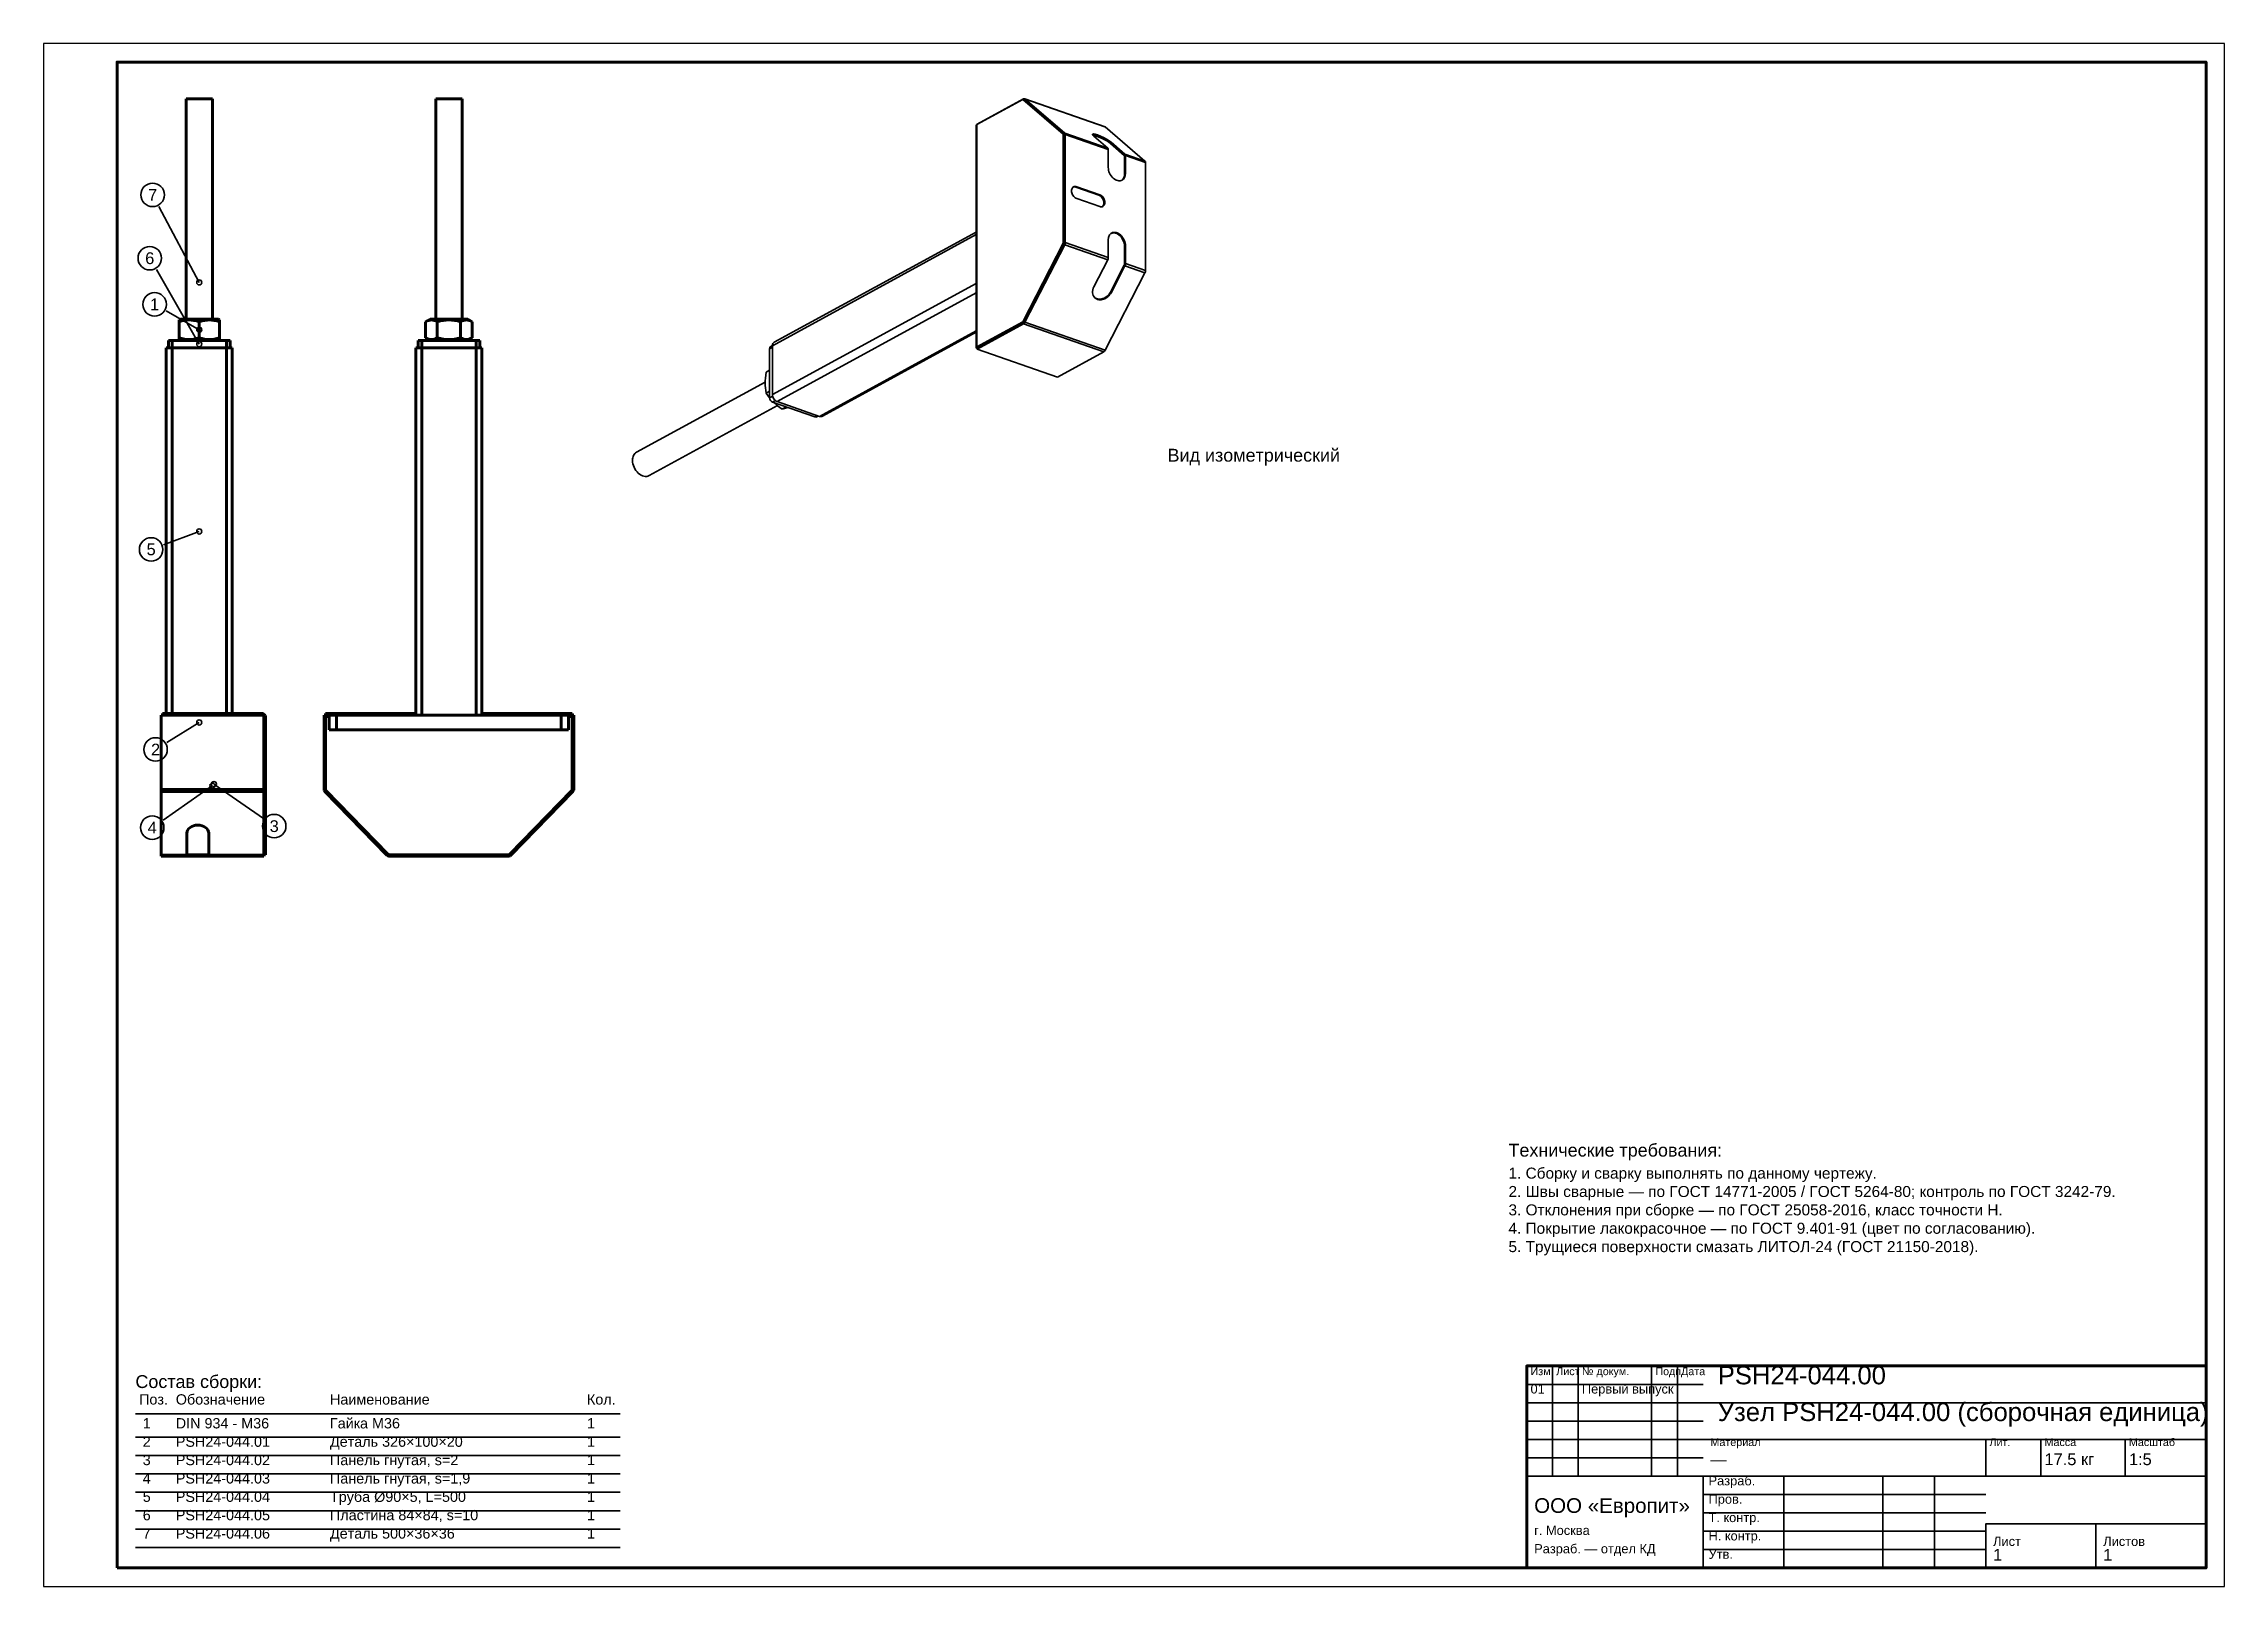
# Model space of a CAD drawing. Header units: millimetres. Extents: x 0 to 594, y 0 to 420.
import ezdxf
from ezdxf.enums import TextEntityAlignment as Align

# ---------------------------------------------------------------- set-up
doc = ezdxf.new("R2010")
doc.units = ezdxf.units.MM
doc.styles.add('GOST', font='Arial')

msp = doc.modelspace()

# ---------------------------------------------------------------- linework, layer by layer
at = {"color": 1, "lineweight": 70}
for p, q in [((38.89, 405), (38.8, 405)), ((38.8, 345), (38.8, 405)), ((39.16, 405), (38.89, 405)), ((39.59, 405), (39.16, 405)), ((40.16, 405), (39.59, 405)), ((40.84, 405), (40.16, 405)), ((41.6, 405), (40.84, 405)), ((42.4, 405), (41.6, 405)), ((43.2, 405), (42.4, 405)), ((43.96, 405), (43.2, 405)), ((44.64, 405), (43.96, 405)), ((45.21, 405), (44.64, 405)), ((45.64, 405), (45.21, 405)), ((45.91, 405), (45.64, 405)), ((46, 405), (45.91, 405)), ((46, 405), (46, 345)), ((106.89, 405), (106.8, 405)), ((106.8, 345), (106.8, 405)), ((107.16, 405), (106.89, 405)), ((107.59, 405), (107.16, 405)), ((108.16, 405), (107.59, 405)), ((108.84, 405), (108.16, 405)), ((109.6, 405), (108.84, 405)), ((110.4, 405), (109.6, 405)), ((111.2, 405), (110.4, 405)), ((111.96, 405), (111.2, 405)), ((112.64, 405), (111.96, 405)), ((113.21, 405), (112.64, 405)), ((113.64, 405), (113.21, 405)), ((113.91, 405), (113.64, 405)), ((114, 405), (113.91, 405)), ((114, 345), (114, 405)), ((37.29, 345), (36.9, 344.77)), ((36.9, 344.75), (36.9, 344.77)), ((36.9, 344.77), (36.9, 344.75)), ((36.9, 344.66), (36.9, 344.75)), ((36.9, 344.75), (36.9, 344.66)), ((36.9, 344.51), (36.9, 344.66)), ((36.9, 344.66), (36.9, 344.51)), ((37.32, 345), (37.29, 345)), ((37.42, 345), (37.32, 345)), ((37.58, 345), (37.42, 345)), ((37.8, 345), (37.58, 345)), ((37.66, 344.51), (38.35, 344.66)), ((38.07, 345), (37.8, 345)), ((38.4, 345), (38.07, 345)), ((38.35, 344.66), (39.01, 344.75)), ((38.79, 345), (38.4, 345)), ((39.21, 345), (38.79, 345)), ((39.01, 344.75), (39.65, 344.77)), ((39.68, 345), (39.21, 345)), ((39.65, 344.77), (40.29, 344.75)), ((40.18, 345), (39.68, 345)), ((40.71, 345), (40.18, 345)), ((40.29, 344.75), (40.95, 344.66)), ((41.26, 345), (40.71, 345)), ((40.95, 344.66), (41.64, 344.51)), ((41.83, 345), (41.26, 345)), ((42.4, 345), (41.83, 345)), ((42.97, 345), (42.4, 345)), ((43.54, 345), (42.97, 345)), ((43.16, 344.51), (43.85, 344.66)), ((44.09, 345), (43.54, 345)), ((43.85, 344.66), (44.51, 344.75)), ((44.62, 345), (44.09, 345)), ((44.51, 344.75), (45.15, 344.77)), ((45.12, 345), (44.62, 345)), ((45.59, 345), (45.12, 345)), ((45.15, 344.77), (45.79, 344.75)), ((46.01, 345), (45.59, 345)), ((45.79, 344.75), (46.45, 344.66)), ((46.4, 345), (46.01, 345)), ((46.73, 345), (46.4, 345)), ((46.45, 344.66), (47.14, 344.51)), ((47, 345), (46.73, 345)), ((47.22, 345), (47, 345)), ((47.38, 345), (47.22, 345)), ((47.48, 345), (47.38, 345)), ((47.51, 345), (47.48, 345)), ((47.51, 345), (47.9, 344.77)), ((47.9, 344.75), (47.9, 344.77)), ((47.9, 344.77), (47.9, 344.75)), ((47.9, 344.66), (47.9, 344.75)), ((47.9, 344.75), (47.9, 344.66)), ((47.9, 344.51), (47.9, 344.66)), ((47.9, 344.66), (47.9, 344.51)), ((105.29, 345), (104.05, 344.28)), ((104.49, 344.51), (104.89, 344.66)), ((104.89, 344.66), (105.27, 344.75)), ((105.27, 344.75), (105.64, 344.77)), ((105.42, 345), (105.29, 345)), ((105.8, 345), (105.42, 345)), ((105.64, 344.77), (106.01, 344.75)), ((106.4, 345), (105.8, 345)), ((106.01, 344.75), (106.39, 344.66)), ((106.39, 344.66), (106.79, 344.51)), ((107.21, 345), (106.4, 345)), ((108.18, 345), (107.21, 345)), ((108.1, 344.51), (108.9, 344.66)), ((109.26, 345), (108.18, 345)), ((108.9, 344.66), (109.66, 344.75)), ((110.4, 345), (109.26, 345)), ((109.66, 344.75), (110.4, 344.77)), ((111.54, 345), (110.4, 345)), ((110.4, 344.77), (111.14, 344.75)), ((111.14, 344.75), (111.9, 344.66)), ((112.62, 345), (111.54, 345)), ((111.9, 344.66), (112.7, 344.51)), ((113.59, 345), (112.62, 345)), ((114.4, 345), (113.59, 345)), ((114.01, 344.51), (114.41, 344.66)), ((115, 345), (114.4, 345)), ((114.41, 344.66), (114.79, 344.75)), ((114.79, 344.75), (115.16, 344.77)), ((115.38, 345), (115, 345)), ((115.16, 344.77), (115.53, 344.75)), ((115.51, 345), (115.38, 345)), ((116.75, 344.28), (115.51, 345)), ((115.53, 344.75), (115.91, 344.66)), ((115.91, 344.66), (116.31, 344.51)), ((34, 337.2), (34, 339.2)), ((34, 339.2), (34.01, 339.2)), ((34.01, 339.2), (34.03, 339.2)), ((34.03, 339.2), (34.06, 339.2)), ((34.06, 339.2), (34.1, 339.2)), ((34.1, 339.2), (34.15, 339.2)), ((34.15, 339.2), (34.22, 339.2)), ((34.22, 339.2), (34.29, 339.2)), ((34.29, 339.2), (34.38, 339.2)), ((34.38, 339.2), (34.47, 339.2)), ((34.47, 339.2), (34.57, 339.2)), ((34.57, 339.2), (34.67, 339.2)), ((34.67, 339.2), (34.78, 339.2)), ((34.78, 339.2), (34.89, 339.2)), ((34.89, 339.2), (35, 339.2)), ((35, 339.2), (49.8, 339.2)), ((35, 337.2), (35, 339.2)), ((36.9, 344.28), (36.9, 344.51)), ((36.9, 344.51), (36.9, 344.28)), ((36.9, 344.28), (37.66, 344.51)), ((36.9, 344.28), (36.9, 339.92)), ((36.9, 339.92), (36.9, 339.69)), ((36.9, 339.69), (36.9, 339.92)), ((37.66, 339.69), (36.9, 339.92)), ((36.9, 339.69), (36.9, 339.54)), ((36.9, 339.54), (36.9, 339.69)), ((36.9, 339.54), (36.9, 339.45)), ((36.9, 339.45), (36.9, 339.54)), ((36.9, 339.45), (36.9, 339.43)), ((36.9, 339.43), (36.9, 339.45)), ((37.29, 339.2), (36.9, 339.43)), ((38.35, 339.54), (37.66, 339.69)), ((39.01, 339.45), (38.35, 339.54)), ((39.65, 339.43), (39.01, 339.45)), ((40.29, 339.45), (39.65, 339.43)), ((40.95, 339.54), (40.29, 339.45)), ((41.64, 339.69), (40.95, 339.54)), ((41.64, 344.51), (42.4, 344.28)), ((42.4, 339.92), (41.64, 339.69)), ((42.4, 344.28), (43.16, 344.51)), ((42.4, 344.28), (42.4, 339.92)), ((43.16, 339.69), (42.4, 339.92)), ((43.85, 339.54), (43.16, 339.69)), ((44.51, 339.45), (43.85, 339.54)), ((45.15, 339.43), (44.51, 339.45)), ((45.79, 339.45), (45.15, 339.43)), ((46.45, 339.54), (45.79, 339.45)), ((47.14, 339.69), (46.45, 339.54)), ((47.14, 344.51), (47.9, 344.28)), ((47.9, 339.92), (47.14, 339.69)), ((47.51, 339.2), (47.9, 339.43)), ((47.9, 344.28), (47.9, 344.51)), ((47.9, 344.51), (47.9, 344.28)), ((47.9, 344.28), (47.9, 339.92)), ((47.9, 339.92), (47.9, 339.69)), ((47.9, 339.69), (47.9, 339.92)), ((47.9, 339.69), (47.9, 339.54)), ((47.9, 339.54), (47.9, 339.69)), ((47.9, 339.54), (47.9, 339.45)), ((47.9, 339.45), (47.9, 339.54)), ((47.9, 339.45), (47.9, 339.43)), ((47.9, 339.43), (47.9, 339.45)), ((49.8, 339.2), (49.91, 339.2)), ((49.8, 337.2), (49.8, 339.2)), ((49.91, 339.2), (50.02, 339.2)), ((50.02, 339.2), (50.13, 339.2)), ((50.13, 339.2), (50.23, 339.2)), ((50.23, 339.2), (50.33, 339.2)), ((50.33, 339.2), (50.42, 339.2)), ((50.42, 339.2), (50.51, 339.2)), ((50.51, 339.2), (50.58, 339.2)), ((50.58, 339.2), (50.65, 339.2)), ((50.65, 339.2), (50.7, 339.2)), ((50.7, 339.2), (50.74, 339.2)), ((50.74, 339.2), (50.77, 339.2)), ((50.77, 339.2), (50.79, 339.2)), ((50.79, 339.2), (50.8, 339.2)), ((50.8, 337.2), (50.8, 339.2)), ((50.8, 337.2), (50.8, 339.2)), ((102, 337.2), (102, 339.2)), ((102, 339.2), (102.01, 339.2)), ((102.01, 339.2), (102.03, 339.2)), ((102.03, 339.2), (102.06, 339.2)), ((102.06, 339.2), (102.1, 339.2)), ((102.1, 339.2), (102.15, 339.2)), ((102.15, 339.2), (102.22, 339.2)), ((102.22, 339.2), (102.29, 339.2)), ((102.29, 339.2), (102.38, 339.2)), ((102.38, 339.2), (102.47, 339.2)), ((102.47, 339.2), (102.57, 339.2)), ((102.57, 339.2), (102.67, 339.2)), ((102.67, 339.2), (102.78, 339.2)), ((102.78, 339.2), (102.89, 339.2)), ((102.89, 339.2), (103, 339.2)), ((103, 339.2), (117.8, 339.2)), ((103, 337.2), (103, 339.2)), ((104.05, 344.28), (104.49, 344.51)), ((104.05, 344.28), (104.05, 339.92)), ((104.49, 339.69), (104.05, 339.92)), ((105.29, 339.2), (104.05, 339.92)), ((104.89, 339.54), (104.49, 339.69)), ((105.27, 339.45), (104.89, 339.54)), ((105.64, 339.43), (105.27, 339.45)), ((106.01, 339.45), (105.64, 339.43)), ((106.39, 339.54), (106.01, 339.45)), ((106.79, 339.69), (106.39, 339.54)), ((106.79, 344.51), (107.22, 344.28)), ((107.22, 339.92), (106.79, 339.69)), ((107.22, 344.28), (108.1, 344.51)), ((107.22, 344.28), (107.22, 339.92)), ((108.1, 339.69), (107.22, 339.92)), ((108.9, 339.54), (108.1, 339.69)), ((109.66, 339.45), (108.9, 339.54)), ((110.4, 339.43), (109.66, 339.45)), ((111.14, 339.45), (110.4, 339.43)), ((111.9, 339.54), (111.14, 339.45)), ((112.7, 339.69), (111.9, 339.54)), ((112.7, 344.51), (113.58, 344.28)), ((113.58, 339.92), (112.7, 339.69)), ((113.58, 344.28), (114.01, 344.51)), ((113.58, 344.28), (113.58, 339.92)), ((114.01, 339.69), (113.58, 339.92)), ((114.41, 339.54), (114.01, 339.69)), ((114.79, 339.45), (114.41, 339.54)), ((115.16, 339.43), (114.79, 339.45)), ((115.53, 339.45), (115.16, 339.43)), ((115.51, 339.2), (116.75, 339.92)), ((115.91, 339.54), (115.53, 339.45)), ((116.31, 339.69), (115.91, 339.54)), ((116.31, 344.51), (116.75, 344.28)), ((116.75, 339.92), (116.31, 339.69)), ((116.75, 344.28), (116.75, 339.92)), ((117.8, 339.2), (117.91, 339.2)), ((117.8, 337.2), (117.8, 339.2)), ((117.91, 339.2), (118.02, 339.2)), ((118.02, 339.2), (118.13, 339.2)), ((118.13, 339.2), (118.23, 339.2)), ((118.23, 339.2), (118.33, 339.2)), ((118.33, 339.2), (118.42, 339.2)), ((118.42, 339.2), (118.51, 339.2)), ((118.51, 339.2), (118.58, 339.2)), ((118.58, 339.2), (118.65, 339.2)), ((118.65, 339.2), (118.7, 339.2)), ((118.7, 339.2), (118.74, 339.2)), ((118.74, 339.2), (118.77, 339.2)), ((118.77, 339.2), (118.79, 339.2)), ((118.79, 339.2), (118.8, 339.2)), ((118.8, 337.2), (118.8, 339.2)), ((118.8, 337.2), (118.8, 339.2)), ((33.4, 237.6), (33.4, 337.2)), ((33.41, 337.2), (33.4, 337.2)), ((33.44, 337.2), (33.41, 337.2)), ((33.49, 337.2), (33.44, 337.2)), ((33.56, 337.2), (33.49, 337.2)), ((33.65, 337.2), (33.56, 337.2)), ((33.75, 337.2), (33.65, 337.2)), ((33.87, 337.2), (33.75, 337.2)), ((34, 337.2), (33.87, 337.2)), ((34.15, 337.2), (34, 337.2)), ((34.31, 337.2), (34.15, 337.2)), ((34.47, 337.2), (34.31, 337.2)), ((34.64, 337.2), (34.47, 337.2)), ((34.82, 337.2), (34.64, 337.2)), ((35, 337.2), (34.82, 337.2)), ((49.8, 337.2), (35, 337.2)), ((35, 237.6), (35, 337.2)), ((49.98, 337.2), (49.8, 337.2)), ((49.8, 237.6), (49.8, 337.2)), ((50.16, 337.2), (49.98, 337.2)), ((50.33, 337.2), (50.16, 337.2)), ((50.49, 337.2), (50.33, 337.2)), ((50.65, 337.2), (50.49, 337.2)), ((50.8, 337.2), (50.65, 337.2)), ((50.93, 337.2), (50.8, 337.2)), ((51.05, 337.2), (50.93, 337.2)), ((51.15, 337.2), (51.05, 337.2)), ((51.24, 337.2), (51.15, 337.2)), ((51.31, 337.2), (51.24, 337.2)), ((51.36, 337.2), (51.31, 337.2)), ((51.39, 337.2), (51.36, 337.2)), ((51.4, 337.2), (51.39, 337.2)), ((51.4, 237.6), (51.4, 337.2)), ((101.4, 237.2), (101.4, 337.2)), ((101.41, 337.2), (101.4, 337.2)), ((101.44, 337.2), (101.41, 337.2)), ((101.49, 337.2), (101.44, 337.2)), ((101.56, 337.2), (101.49, 337.2)), ((101.65, 337.2), (101.56, 337.2)), ((101.75, 337.2), (101.65, 337.2)), ((101.87, 337.2), (101.75, 337.2)), ((102, 337.2), (101.87, 337.2)), ((102.15, 337.2), (102, 337.2)), ((102.31, 337.2), (102.15, 337.2)), ((102.47, 337.2), (102.31, 337.2)), ((102.64, 337.2), (102.47, 337.2)), ((102.82, 337.2), (102.64, 337.2)), ((103, 337.2), (102.82, 337.2)), ((117.8, 337.2), (103, 337.2)), ((103, 237.2), (103, 337.2)), ((117.98, 337.2), (117.8, 337.2)), ((117.8, 237.2), (117.8, 337.2)), ((118.16, 337.2), (117.98, 337.2)), ((118.33, 337.2), (118.16, 337.2)), ((118.49, 337.2), (118.33, 337.2)), ((118.65, 337.2), (118.49, 337.2)), ((118.8, 337.2), (118.65, 337.2)), ((118.93, 337.2), (118.8, 337.2)), ((119.05, 337.2), (118.93, 337.2)), ((119.15, 337.2), (119.05, 337.2)), ((119.24, 337.2), (119.15, 337.2)), ((119.31, 337.2), (119.24, 337.2)), ((119.36, 337.2), (119.31, 337.2)), ((119.39, 337.2), (119.36, 337.2)), ((119.4, 337.2), (119.39, 337.2)), ((119.4, 237.2), (119.4, 337.2)), ((32.4, 237.2), (32.4, 237.6)), ((32.4, 237.6), (59.6, 237.6)), ((76.8, 237.2), (76.8, 237.6)), ((76.8, 237.6), (84.4, 237.6)), ((84.4, 237.6), (84.4, 237.2)), ((136.4, 237.2), (136.4, 237.6)), ((136.4, 237.6), (144, 237.6)), ((144, 237.2), (144, 237.6)), ((32, 237.2), (60, 237.2)), ((32, 237.2), (32, 216.96)), ((59.6, 237.6), (59.91, 237.54)), ((59.91, 237.54), (60.17, 237.37)), ((60, 237.2), (60, 216.96)), ((60.17, 237.37), (60.34, 237.11)), ((60.34, 237.11), (60.4, 236.8)), ((60.4, 236.8), (60.4, 216.8)), ((76.4, 216.96), (76.4, 237.2)), ((76.4, 237.2), (76.8, 237.2)), ((76.8, 237.2), (84.4, 237.2)), ((76.8, 237.2), (76.8, 216.96)), ((76.8, 236.8), (77.8, 236.8)), ((77.8, 233.2), (77.8, 237.2)), ((77.8, 237.2), (77.8, 233.2)), ((77.81, 233.2), (77.8, 233.2)), ((77.85, 233.2), (77.81, 233.2)), ((77.91, 233.2), (77.85, 233.2)), ((78, 233.2), (77.91, 233.2)), ((78.11, 233.2), (78, 233.2)), ((78.24, 233.2), (78.11, 233.2)), ((78.39, 233.2), (78.24, 233.2)), ((78.55, 233.2), (78.39, 233.2)), ((78.74, 233.2), (78.55, 233.2)), ((78.93, 233.2), (78.74, 233.2)), ((79.14, 233.2), (78.93, 233.2)), ((79.35, 233.2), (79.14, 233.2)), ((79.58, 233.2), (79.35, 233.2)), ((79.8, 233.2), (79.58, 233.2)), ((79.8, 237.2), (141, 237.2)), ((79.8, 237.2), (79.8, 233.2)), ((141, 233.2), (79.8, 233.2)), ((99.4, 237.6), (84.4, 237.6)), ((99.4, 237.6), (99.4, 237.2)), ((99.41, 237.6), (99.4, 237.6)), ((99.45, 237.6), (99.41, 237.6)), ((99.5, 237.6), (99.45, 237.6)), ((99.58, 237.6), (99.5, 237.6)), ((99.68, 237.6), (99.58, 237.6)), ((99.8, 237.6), (99.68, 237.6)), ((99.94, 237.6), (99.8, 237.6)), ((100.1, 237.6), (99.94, 237.6)), ((100.28, 237.6), (100.1, 237.6)), ((100.47, 237.6), (100.28, 237.6)), ((100.69, 237.6), (100.47, 237.6)), ((100.91, 237.6), (100.69, 237.6)), ((101.15, 237.6), (100.91, 237.6)), ((101.4, 237.6), (101.15, 237.6)), ((119.65, 237.6), (119.4, 237.6)), ((119.89, 237.6), (119.65, 237.6)), ((120.11, 237.6), (119.89, 237.6)), ((120.33, 237.6), (120.11, 237.6)), ((120.52, 237.6), (120.33, 237.6)), ((120.7, 237.6), (120.52, 237.6)), ((120.86, 237.6), (120.7, 237.6)), ((121, 237.6), (120.86, 237.6)), ((121.12, 237.6), (121, 237.6)), ((121.22, 237.6), (121.12, 237.6)), ((121.3, 237.6), (121.22, 237.6)), ((121.35, 237.6), (121.3, 237.6)), ((121.39, 237.6), (121.35, 237.6)), ((121.4, 237.6), (121.39, 237.6)), ((121.4, 237.6), (121.4, 237.2)), ((136.4, 237.6), (121.4, 237.6)), ((136.4, 237.2), (144, 237.2)), ((141, 233.2), (141, 237.2)), ((141.22, 233.2), (141, 233.2)), ((141.45, 233.2), (141.22, 233.2)), ((141.66, 233.2), (141.45, 233.2)), ((141.87, 233.2), (141.66, 233.2)), ((142.06, 233.2), (141.87, 233.2)), ((142.25, 233.2), (142.06, 233.2)), ((142.41, 233.2), (142.25, 233.2)), ((142.56, 233.2), (142.41, 233.2)), ((142.69, 233.2), (142.56, 233.2)), ((142.8, 233.2), (142.69, 233.2)), ((142.89, 233.2), (142.8, 233.2)), ((142.95, 233.2), (142.89, 233.2)), ((142.99, 233.2), (142.95, 233.2)), ((143, 233.2), (142.99, 233.2)), ((143, 233.2), (143, 237.2)), ((143, 237.2), (143, 233.2)), ((143, 236.8), (144, 236.8)), ((144.4, 237.2), (144, 237.2)), ((144, 216.96), (144, 237.2)), ((144.4, 237.2), (144.4, 216.96)), ((32, 216.96), (32, 216.92)), ((32, 216.96), (60, 216.96)), ((32, 216.92), (32, 216.87)), ((32, 216.87), (32, 216.83)), ((32, 216.83), (32, 216.79)), ((32, 216.79), (32, 216.74)), ((32, 216.74), (32, 216.7)), ((32, 216.7), (32, 216.66)), ((32, 216.66), (32, 216.62)), ((32, 216.62), (32, 216.58)), ((32, 216.58), (32, 216.54)), ((32, 216.54), (32, 216.51)), ((32, 216.51), (32, 216.47)), ((32, 216.47), (32, 216.44)), ((32, 216.44), (32, 216.4)), ((32, 216.4), (32, 199.04)), ((32, 216.4), (60, 216.4)), ((60, 216.96), (60, 216.92)), ((60, 216.92), (60, 216.87)), ((60, 216.87), (60, 216.83)), ((60, 216.83), (60, 216.79)), ((60, 216.8), (60.4, 216.8)), ((60, 216.79), (60, 216.74)), ((60, 216.74), (60, 216.7)), ((60, 216.7), (60, 216.66)), ((60, 216.66), (60, 216.62)), ((60, 216.62), (60, 216.58)), ((60, 216.58), (60, 216.54)), ((60, 216.54), (60, 216.51)), ((60, 216.51), (60, 216.47)), ((60, 216.47), (60, 216.44)), ((60, 216.44), (60, 216.4)), ((60, 216.4), (60, 199.04)), ((60.4, 216.8), (60.4, 199.2)), ((76.46, 216.66), (76.4, 216.96)), ((76.63, 216.4), (76.46, 216.66)), ((76.91, 216.68), (76.63, 216.4)), ((93.5, 199.04), (76.63, 216.4)), ((76.8, 216.96), (76.83, 216.81)), ((76.83, 216.81), (76.91, 216.68)), ((76.91, 216.68), (93.78, 199.32)), ((127.02, 199.32), (143.89, 216.68)), ((144.17, 216.4), (127.3, 199.04)), ((143.89, 216.68), (143.97, 216.81)), ((143.89, 216.68), (144.17, 216.4)), ((143.97, 216.81), (144, 216.96)), ((144.34, 216.66), (144.17, 216.4)), ((144.4, 216.96), (144.34, 216.66)), ((39, 205.09), (39.06, 205.51)), ((39.06, 205.51), (39, 205.09)), ((39, 205.09), (39, 199.04)), ((39.06, 205.51), (39.23, 205.91)), ((39.23, 205.91), (39.06, 205.51)), ((39.23, 205.91), (39.51, 206.28)), ((39.51, 206.28), (39.23, 205.91)), ((39.51, 206.28), (39.88, 206.61)), ((39.88, 206.61), (39.51, 206.28)), ((39.88, 206.61), (40.33, 206.88)), ((40.33, 206.88), (39.88, 206.61)), ((40.33, 206.88), (40.85, 207.07)), ((40.85, 207.07), (40.33, 206.88)), ((40.85, 207.07), (41.41, 207.2)), ((41.41, 207.2), (40.85, 207.07)), ((41.41, 207.2), (42, 207.24)), ((42, 207.24), (41.41, 207.2)), ((42, 207.24), (42.59, 207.2)), ((42.59, 207.2), (42, 207.24)), ((42.59, 207.2), (43.15, 207.07)), ((43.15, 207.07), (42.59, 207.2)), ((43.15, 207.07), (43.67, 206.88)), ((43.67, 206.88), (43.15, 207.07)), ((43.67, 206.88), (44.12, 206.61)), ((44.12, 206.61), (43.67, 206.88)), ((44.12, 206.61), (44.49, 206.28)), ((44.49, 206.28), (44.12, 206.61)), ((44.49, 206.28), (44.77, 205.91)), ((44.77, 205.91), (44.49, 206.28)), ((44.77, 205.91), (44.94, 205.51)), ((44.94, 205.51), (44.77, 205.91)), ((44.94, 205.51), (45, 205.09)), ((45, 205.09), (44.94, 205.51)), ((45, 199.32), (45, 205.09)), ((45, 199.04), (45, 205.09)), ((32, 199.04), (32, 199.01)), ((32, 199.04), (39, 199.04)), ((32, 199.01), (32, 198.98)), ((32, 198.98), (32, 198.95)), ((32, 198.95), (32, 198.93)), ((32, 198.93), (32, 198.9)), ((32, 198.9), (32, 198.88)), ((32, 198.88), (32, 198.86)), ((32, 198.86), (32, 198.85)), ((32, 198.85), (32, 198.83)), ((32, 198.83), (32, 198.82)), ((32, 198.82), (32, 198.81)), ((32, 198.81), (32, 198.81)), ((32, 198.81), (32, 198.8)), ((32, 198.8), (39, 198.8)), ((32, 198.8), (32, 198.8)), ((39.08, 199.2), (39, 199.2)), ((39, 199.04), (39, 199.01)), ((39, 199.01), (39, 198.98)), ((39, 198.98), (39, 198.95)), ((39, 198.95), (39, 198.93)), ((39, 198.93), (39, 198.9)), ((39, 198.9), (39, 198.88)), ((39, 198.88), (39, 198.86)), ((39, 198.86), (39, 198.85)), ((39, 198.85), (39, 198.83)), ((39, 198.83), (39, 198.82)), ((39, 198.82), (39, 198.81)), ((39, 198.81), (39, 198.81)), ((39, 198.81), (39, 198.8)), ((39, 198.8), (39.08, 198.8)), ((39, 198.8), (39, 198.8)), ((39.3, 199.2), (39.08, 199.2)), ((39.08, 198.8), (39.3, 198.8)), ((39.65, 199.2), (39.3, 199.2)), ((39.3, 198.8), (39.65, 198.8)), ((40.13, 199.2), (39.65, 199.2)), ((39.65, 198.8), (40.13, 198.8)), ((40.7, 199.2), (40.13, 199.2)), ((40.13, 198.8), (40.7, 198.8)), ((41.33, 199.2), (40.7, 199.2)), ((40.7, 198.8), (41.33, 198.8)), ((42, 199.2), (41.33, 199.2)), ((41.33, 198.8), (42, 198.8)), ((42.67, 199.2), (42, 199.2)), ((42, 198.8), (42.67, 198.8)), ((43.3, 199.2), (42.67, 199.2)), ((42.67, 198.8), (43.3, 198.8)), ((43.87, 199.2), (43.3, 199.2)), ((43.3, 198.8), (43.87, 198.8)), ((44.35, 199.2), (43.87, 199.2)), ((43.87, 198.8), (44.35, 198.8)), ((44.7, 199.2), (44.35, 199.2)), ((44.35, 198.8), (44.7, 198.8)), ((44.92, 199.2), (44.7, 199.2)), ((44.7, 198.8), (44.92, 198.8)), ((45, 199.2), (44.92, 199.2)), ((44.92, 198.8), (45, 198.8)), ((45, 199.01), (45, 199.04)), ((45, 199.04), (60, 199.04)), ((45, 198.98), (45, 199.01)), ((45, 198.95), (45, 198.98)), ((45, 198.93), (45, 198.95)), ((45, 198.9), (45, 198.93)), ((45, 198.88), (45, 198.9)), ((45, 198.86), (45, 198.88)), ((45, 198.85), (45, 198.86)), ((45, 198.83), (45, 198.85)), ((45, 198.82), (45, 198.83)), ((45, 198.81), (45, 198.82)), ((45, 198.8), (45, 198.81)), ((45, 198.81), (45, 198.81)), ((45, 198.8), (45, 198.8)), ((45, 198.8), (60, 198.8)), ((60, 199.2), (60.4, 199.2)), ((60, 199.04), (60, 199.01)), ((60, 199.01), (60, 198.98)), ((60, 198.98), (60, 198.95)), ((60, 198.95), (60, 198.93)), ((60, 198.93), (60, 198.9)), ((60, 198.9), (60, 198.88)), ((60, 198.88), (60, 198.86)), ((60, 198.86), (60, 198.85)), ((60, 198.85), (60, 198.83)), ((60, 198.83), (60, 198.82)), ((60, 198.82), (60, 198.81)), ((60, 198.81), (60, 198.81)), ((60, 198.81), (60, 198.8)), ((60, 198.8), (60, 198.8)), ((93.78, 199.32), (93.5, 199.04)), ((93.76, 198.86), (93.5, 199.04)), ((94.07, 198.8), (93.76, 198.86)), ((93.78, 199.32), (93.91, 199.23)), ((93.91, 199.23), (94.07, 199.2)), ((94.07, 199.2), (126.73, 199.2)), ((126.73, 198.8), (94.07, 198.8)), ((126.73, 199.2), (126.89, 199.23)), ((127.04, 198.86), (126.73, 198.8)), ((126.89, 199.23), (127.02, 199.32)), ((127.02, 199.32), (127.3, 199.04)), ((127.3, 199.04), (127.04, 198.86))]:
    msp.add_line(p, q, dxfattribs=at)
at = {"color": 1, "lineweight": 35}
for p, q in [((266.72, 404.76), (254.23, 397.95)), ((266.93, 404.95), (254.29, 398.07)), ((277.72, 395.35), (266.72, 404.76)), ((267.04, 404.65), (266.72, 404.76)), ((267.07, 405), (266.93, 404.95)), ((278.03, 395.25), (267.04, 404.65)), ((267.2, 404.99), (267.07, 405)), ((267.11, 404.59), (267.07, 404.61)), ((267.28, 404.94), (267.11, 404.59)), ((277.95, 395.31), (267.11, 404.59)), ((267.28, 404.94), (267.2, 404.99)), ((267.2, 404.99), (289.06, 397.37)), ((278.13, 395.66), (267.28, 404.94)), ((289.15, 397.32), (267.28, 404.94)), ((254.29, 398.07), (254.29, 397.99)), ((254.1, 397.85), (254.05, 397.73)), ((254.05, 337.25), (254.05, 397.73)), ((254.23, 397.95), (254.1, 397.85)), ((254.23, 337.47), (254.23, 397.95)), ((277.72, 365.65), (277.72, 395.35)), ((278.03, 395.25), (277.72, 395.35)), ((278.13, 395.66), (277.95, 395.31)), ((278.03, 365.54), (278.03, 395.25)), ((278.03, 365.7), (278.03, 395.09)), ((278.24, 395.49), (278.13, 395.66)), ((289.84, 391.58), (278.13, 395.66)), ((278.28, 395.23), (278.24, 395.49)), ((278.28, 365.83), (278.28, 395.23)), ((289.99, 391.15), (278.28, 395.23)), ((285.72, 395.32), (285.71, 395.23)), ((285.71, 395.23), (285.77, 395.12)), ((285.79, 395.38), (285.72, 395.32)), ((285.77, 395.12), (286.07, 394.81)), ((285.93, 395.4), (285.79, 395.38)), ((285.82, 395.05), (286.23, 394.98)), ((286.38, 395.34), (285.93, 395.4)), ((286.07, 394.81), (289.84, 391.58)), ((286.23, 394.98), (286.79, 394.82)), ((287.04, 395.15), (286.38, 395.34)), ((286.79, 394.82), (287.45, 394.58)), ((287.83, 394.84), (287.04, 395.15)), ((287.45, 394.58), (288.16, 394.26)), ((288.68, 394.45), (287.83, 394.84)), ((288.16, 394.26), (288.88, 393.91)), ((289.5, 394.01), (288.68, 394.45)), ((288.88, 393.91), (289.56, 393.53)), ((289.15, 397.32), (289.06, 397.37)), ((299.99, 388.04), (289.15, 397.32)), ((290.22, 393.57), (289.5, 394.01)), ((289.56, 393.53), (290.14, 393.16)), ((290.14, 393.16), (290.58, 392.82)), ((290.75, 393.18), (290.22, 393.57)), ((290.75, 393.18), (290.58, 392.82)), ((290.58, 392.82), (294.35, 389.59)), ((294.53, 389.95), (290.75, 393.18)), ((289.84, 391.58), (289.95, 391.41)), ((289.95, 391.41), (289.99, 391.15)), ((289.99, 391.15), (289.99, 386.29)), ((289.99, 386.29), (290.02, 385.9)), ((294.35, 389.59), (294.41, 389.51)), ((294.41, 389.51), (294.43, 389.38)), ((294.43, 389.38), (294.43, 384.52)), ((294.64, 389.77), (294.53, 389.95)), ((299.99, 388.04), (294.53, 389.95)), ((294.68, 389.51), (294.64, 389.77)), ((294.68, 384.65), (294.68, 389.51)), ((300.14, 387.61), (294.68, 389.51)), ((300.1, 387.87), (299.99, 388.04)), ((300.14, 387.61), (300.1, 387.87)), ((300.14, 358.21), (300.14, 387.61)), ((280.06, 380.38), (280.01, 380.15)), ((280.14, 380.58), (280.06, 380.38)), ((280.24, 380.76), (280.14, 380.58)), ((280.38, 380.91), (280.24, 380.76)), ((280.54, 381.02), (280.38, 380.91)), ((280.42, 380.94), (280.59, 380.99)), ((280.74, 381.1), (280.54, 381.02)), ((280.59, 380.99), (280.77, 381)), ((280.95, 381.13), (280.74, 381.1)), ((280.77, 381), (281.15, 380.93)), ((281.17, 381.12), (280.95, 381.13)), ((281.4, 381.06), (281.15, 380.93)), ((281.15, 380.93), (287.4, 378.75)), ((281.4, 381.06), (281.17, 381.12)), ((287.65, 378.88), (281.4, 381.06)), ((290.02, 385.9), (290.08, 385.51)), ((290.08, 385.51), (290.19, 385.12)), ((290.19, 385.12), (290.35, 384.73)), ((290.35, 384.73), (290.54, 384.36)), ((290.54, 384.36), (290.77, 384.01)), ((290.77, 384.01), (291.02, 383.69)), ((291.02, 383.69), (291.3, 383.4)), ((291.3, 383.4), (291.61, 383.16)), ((291.61, 383.16), (291.92, 382.96)), ((291.92, 382.96), (292.25, 382.8)), ((292.25, 382.8), (292.57, 382.7)), ((292.57, 382.7), (292.9, 382.65)), ((292.9, 382.65), (293.21, 382.66)), ((293.21, 382.66), (293.5, 382.72)), ((293.5, 382.72), (293.77, 382.83)), ((293.82, 382.91), (293.64, 382.77)), ((293.77, 382.83), (293.97, 382.97)), ((293.97, 383.08), (293.82, 382.91)), ((294.22, 383.48), (293.97, 383.08)), ((293.97, 382.97), (294.15, 383.13)), ((294.15, 383.13), (294.31, 383.33)), ((294.38, 383.97), (294.22, 383.48)), ((294.31, 383.33), (294.44, 383.55)), ((294.43, 384.52), (294.38, 383.97)), ((294.68, 384.65), (294.43, 384.52)), ((294.44, 383.55), (294.54, 383.8)), ((294.54, 383.8), (294.62, 384.06)), ((294.62, 384.06), (294.68, 384.65)), ((280.01, 380.15), (280, 379.9)), ((280, 379.9), (280.02, 379.64)), ((280.02, 379.64), (280.07, 379.38)), ((280.07, 379.38), (280.28, 378.87)), ((280.28, 378.87), (280.59, 378.41)), ((280.59, 378.41), (280.97, 378.05)), ((280.97, 378.05), (281.19, 377.92)), ((281.19, 377.92), (281.4, 377.82)), ((281.4, 377.82), (287.65, 375.64)), ((287.65, 378.88), (287.4, 378.75)), ((287.4, 378.75), (287.81, 378.53)), ((287.87, 378.79), (287.65, 378.88)), ((287.65, 375.64), (287.88, 375.59)), ((287.81, 378.53), (288.19, 378.2)), ((288.08, 378.66), (287.87, 378.79)), ((287.88, 375.59), (288.11, 375.57)), ((288.47, 378.3), (288.08, 378.66)), ((288.11, 375.57), (288.32, 375.61)), ((288.19, 378.2), (288.49, 377.77)), ((288.32, 375.61), (288.51, 375.68)), ((288.52, 375.76), (288.38, 375.63)), ((288.78, 377.84), (288.47, 378.3)), ((288.49, 377.77), (288.7, 377.28)), ((288.51, 375.68), (288.67, 375.8)), ((288.63, 375.92), (288.52, 375.76)), ((288.72, 376.11), (288.63, 375.92)), ((288.67, 375.8), (288.81, 375.94)), ((288.7, 377.28), (288.8, 376.79)), ((288.78, 376.32), (288.72, 376.11)), ((288.98, 377.33), (288.78, 377.84)), ((288.8, 376.79), (288.78, 376.32)), ((288.81, 375.94), (288.92, 376.12)), ((288.92, 376.12), (289, 376.33)), ((289.03, 377.06), (288.98, 377.33)), ((289, 376.33), (289.04, 376.56)), ((289.06, 376.81), (289.03, 377.06)), ((289.04, 376.56), (289.06, 376.81)), ((254.05, 368.7), (199.02, 338.73)), ((290.7, 368.3), (290.52, 368.13)), ((290.9, 368.43), (290.7, 368.3)), ((290.78, 368.35), (291.05, 368.44)), ((291.17, 368.54), (290.9, 368.43)), ((291.05, 368.44), (291.35, 368.48)), ((291.47, 368.6), (291.17, 368.54)), ((291.35, 368.48), (291.65, 368.46)), ((291.78, 368.61), (291.47, 368.6)), ((291.65, 368.46), (291.97, 368.39)), ((292.1, 368.56), (291.78, 368.61)), ((291.97, 368.39), (292.28, 368.28)), ((292.42, 368.46), (292.1, 368.56)), ((292.75, 368.31), (292.42, 368.46)), ((293.06, 368.1), (292.75, 368.31)), ((254.05, 368), (198.54, 337.76)), ((266.72, 344.27), (277.72, 365.65)), ((267.04, 344.16), (278.03, 365.54)), ((267.11, 344.31), (277.95, 365.4)), ((267.28, 344.14), (278.13, 365.23)), ((278.03, 365.54), (277.72, 365.65)), ((278.13, 365.23), (277.95, 365.4)), ((278.13, 365.23), (278.24, 365.53)), ((289.84, 361.15), (278.13, 365.23)), ((278.24, 365.53), (278.28, 365.83)), ((289.99, 361.75), (278.28, 365.83)), ((290.05, 367.2), (289.99, 366.61)), ((289.99, 366.61), (289.99, 361.75)), ((290.13, 367.47), (290.05, 367.2)), ((290.23, 367.71), (290.13, 367.47)), ((290.36, 367.94), (290.23, 367.71)), ((290.52, 368.13), (290.36, 367.94)), ((292.28, 368.28), (292.6, 368.11)), ((292.6, 368.11), (292.9, 367.91)), ((292.9, 367.91), (293.19, 367.66)), ((293.37, 367.86), (293.06, 368.1)), ((293.19, 367.66), (293.46, 367.37)), ((293.65, 367.57), (293.37, 367.86)), ((293.46, 367.37), (293.7, 367.05)), ((293.91, 367.25), (293.65, 367.57)), ((293.7, 367.05), (293.91, 366.71)), ((294.13, 366.9), (293.91, 367.25)), ((293.91, 366.71), (294.09, 366.35)), ((294.09, 366.35), (294.24, 365.97)), ((294.32, 366.53), (294.13, 366.9)), ((294.24, 365.97), (294.34, 365.59)), ((294.48, 366.14), (294.32, 366.53)), ((294.34, 365.59), (294.41, 365.21)), ((294.41, 365.21), (294.43, 364.84)), ((294.68, 364.98), (294.43, 364.84)), ((294.43, 364.84), (294.43, 359.98)), ((294.59, 365.75), (294.48, 366.14)), ((294.66, 365.36), (294.59, 365.75)), ((294.68, 364.98), (294.66, 365.36)), ((294.68, 360.12), (294.68, 364.98)), ((289.84, 361.15), (286.07, 353.81)), ((289.15, 336.52), (299.99, 357.61)), ((289.95, 361.45), (289.84, 361.15)), ((289.99, 361.75), (289.95, 361.45)), ((294.35, 359.68), (290.58, 352.34)), ((290.75, 352.18), (294.53, 359.52)), ((294.41, 359.83), (294.35, 359.68)), ((294.43, 359.98), (294.41, 359.83)), ((294.53, 359.52), (294.64, 359.81)), ((299.99, 357.61), (294.53, 359.52)), ((294.64, 359.81), (294.68, 360.12)), ((300.14, 358.21), (294.68, 360.12)), ((299.99, 357.61), (300.1, 357.91)), ((300.1, 357.91), (300.14, 358.21)), ((254.05, 354.68), (198.54, 324.44)), ((254.05, 352.12), (199.79, 322.56)), ((285.77, 352.98), (285.71, 352.56)), ((285.71, 352.56), (285.72, 352.15)), ((285.72, 352.15), (285.79, 351.76)), ((285.89, 353.4), (285.77, 352.98)), ((285.79, 351.76), (285.92, 351.4)), ((286.07, 353.81), (285.89, 353.4)), ((285.92, 351.4), (286.11, 351.08)), ((286.11, 351.08), (286.36, 350.8)), ((286.5, 350.73), (286.27, 350.89)), ((286.36, 350.8), (286.58, 350.62)), ((286.75, 350.59), (286.5, 350.73)), ((286.58, 350.62), (286.83, 350.48)), ((287.03, 350.5), (286.75, 350.59)), ((286.83, 350.48), (287.1, 350.37)), ((287.31, 350.44), (287.03, 350.5)), ((288.24, 350.48), (287.93, 350.43)), ((288.55, 350.57), (288.24, 350.48)), ((288.86, 350.69), (288.55, 350.57)), ((288.66, 350.39), (288.98, 350.5)), ((289.16, 350.85), (288.86, 350.69)), ((288.98, 350.5), (289.29, 350.66)), ((289.45, 351.04), (289.16, 350.85)), ((289.29, 350.66), (289.59, 350.85)), ((289.72, 351.25), (289.45, 351.04)), ((289.59, 350.85), (289.87, 351.06)), ((289.98, 351.49), (289.72, 351.25)), ((289.87, 351.06), (290.13, 351.31)), ((290.2, 351.76), (289.98, 351.49)), ((290.13, 351.31), (290.37, 351.58)), ((290.41, 352.04), (290.2, 351.76)), ((290.37, 351.58), (290.57, 351.87)), ((290.58, 352.34), (290.41, 352.04)), ((290.57, 351.87), (290.75, 352.18)), ((290.75, 352.18), (290.58, 352.34)), ((287.1, 350.37), (287.39, 350.29)), ((287.62, 350.42), (287.31, 350.44)), ((287.39, 350.29), (287.7, 350.26)), ((287.93, 350.43), (287.62, 350.42)), ((287.7, 350.26), (288.02, 350.26)), ((288.02, 350.26), (288.34, 350.3)), ((288.34, 350.3), (288.66, 350.39)), ((199.02, 338.73), (198.82, 338.57)), ((254.05, 341.8), (211.34, 318.53)), ((254.05, 341.41), (212.11, 318.57)), ((254.23, 337.47), (266.72, 344.27)), ((254.29, 337.22), (266.93, 344.11)), ((254.29, 336.86), (266.93, 343.75)), ((254.54, 337.36), (267.04, 344.16)), ((267.04, 344.16), (266.72, 344.27)), ((266.93, 343.75), (267.12, 343.9)), ((288.8, 336.13), (266.93, 343.75)), ((267.28, 344.14), (267.11, 344.31)), ((267.12, 343.9), (267.28, 344.14)), ((289.15, 336.52), (267.28, 344.14)), ((198.54, 337.34), (197.76, 336.91)), ((197.76, 336.91), (197.78, 337.11)), ((197.76, 323.59), (197.76, 336.91)), ((197.78, 337.11), (197.84, 337.28)), ((197.84, 337.28), (197.93, 337.42)), ((197.93, 337.42), (198.06, 337.52)), ((198.54, 337.78), (198.06, 337.52)), ((198.57, 338.07), (198.54, 337.76)), ((198.54, 337.76), (198.54, 324.44)), ((198.67, 338.35), (198.57, 338.07)), ((198.82, 338.57), (198.67, 338.35)), ((254.05, 337.25), (254.1, 337.36)), ((254.12, 337.12), (254.05, 337.25)), ((254.1, 337.36), (254.23, 337.47)), ((254.29, 337), (254.12, 337.12)), ((254.29, 336.86), (254.29, 337.22)), ((276.16, 329.24), (254.29, 336.86)), ((254.48, 337.31), (254.45, 337.25)), ((254.54, 337.36), (254.48, 337.31)), ((276.16, 329.24), (288.8, 336.13)), ((288.8, 336.13), (288.99, 336.28)), ((288.99, 336.28), (289.15, 336.52)), ((196.54, 327.83), (161.49, 308.74)), ((196.54, 327.57), (196.56, 328.24)), ((196.56, 326.91), (196.54, 327.57)), ((196.56, 328.24), (196.61, 328.96)), ((196.61, 326.26), (196.56, 326.91)), ((196.61, 328.96), (196.71, 329.73)), ((196.71, 329.73), (196.85, 330.59)), ((196.85, 330.59), (197.76, 331.09)), ((199.88, 321.45), (164.93, 302.42)), ((196.71, 325.58), (196.61, 326.26)), ((196.85, 324.88), (196.71, 325.58)), ((196.85, 324.88), (197.76, 325.37)), ((197.3, 324.19), (196.85, 324.88)), ((197.76, 323.58), (197.3, 324.19)), ((198.58, 324.04), (197.76, 323.59)), ((197.82, 323.23), (197.76, 323.59)), ((197.99, 322.88), (197.82, 323.23)), ((198.24, 322.59), (197.99, 322.88)), ((198.54, 322.42), (198.24, 322.59)), ((198.54, 324.44), (198.56, 324.15)), ((199.31, 322.84), (198.54, 322.42)), ((210.09, 318.39), (198.54, 322.42)), ((198.56, 324.15), (198.63, 323.85)), ((198.63, 323.85), (198.75, 323.56)), ((198.75, 323.56), (198.9, 323.29)), ((198.9, 323.29), (199.09, 323.05)), ((199.93, 321.42), (198.94, 322.28)), ((199.09, 323.05), (199.31, 322.84)), ((199.31, 322.84), (199.54, 322.67)), ((199.54, 322.67), (199.79, 322.56)), ((199.79, 322.56), (211.34, 318.53)), ((201.14, 320.52), (199.93, 321.42)), ((201.14, 320.52), (202.25, 321.13)), ((202.74, 320.96), (201.14, 320.52)), ((210.74, 318.74), (210.09, 318.39)), ((210.35, 318.35), (210.09, 318.39)), ((210.57, 318.41), (210.35, 318.35)), ((211.01, 318.65), (210.57, 318.41)), ((211.34, 318.53), (211.55, 318.48)), ((211.55, 318.48), (211.75, 318.47)), ((211.75, 318.47), (211.94, 318.5)), ((211.94, 318.5), (212.11, 318.57)), ((160.42, 306.92), (160.4, 306.56)), ((160.4, 306.56), (160.43, 306.1)), ((160.47, 307.26), (160.42, 306.92)), ((160.43, 306.1), (160.51, 305.63)), ((160.56, 307.59), (160.47, 307.26)), ((160.51, 305.63), (160.64, 305.16)), ((160.69, 307.88), (160.56, 307.59)), ((160.64, 305.16), (160.83, 304.69)), ((160.84, 308.15), (160.69, 307.88)), ((160.83, 304.69), (161.06, 304.25)), ((161.03, 308.38), (160.84, 308.15)), ((161.25, 308.58), (161.03, 308.38)), ((161.06, 304.25), (161.33, 303.83)), ((161.49, 308.74), (161.25, 308.58)), ((161.33, 303.83), (161.64, 303.44)), ((161.64, 303.44), (161.97, 303.1)), ((161.97, 303.1), (162.34, 302.8)), ((162.34, 302.8), (162.72, 302.56)), ((162.72, 302.56), (163.11, 302.38)), ((163.11, 302.38), (163.5, 302.25)), ((163.5, 302.25), (163.88, 302.2)), ((163.88, 302.2), (164.26, 302.2)), ((164.26, 302.2), (164.61, 302.28)), ((164.61, 302.28), (164.93, 302.42))]:
    msp.add_line(p, q, dxfattribs=at)
at = {"color": 7, "lineweight": 35}
for p, q in [((31.38, 375.64), (42.4, 355)), ((30.71, 358.47), (42.4, 338.2)), ((33.36, 347.24), (42.4, 342.1)), ((32.66, 283.56), (42.4, 287.2)), ((33.56, 229.73), (42.4, 235.2)), ((32.54, 208.63), (46, 218)), ((59.86, 209.03), (46.4, 218.4)), ((411, 30), (411, 60)), ((418, 30), (418, 60)), ((438, 30), (438, 60)), ((445, 30), (445, 60)), ((404, 55), (452, 55)), ((404, 50), (452, 50)), ((452, 50), (589, 50)), ((404, 45), (452, 45)), ((404, 40), (452, 40)), ((452, 40), (589, 40)), ((529, 30), (529, 40)), ((544, 30), (544, 40)), ((567, 30), (567, 40)), ((404, 35), (452, 35)), ((404, 30), (452, 30)), ((452, 30), (589, 30)), ((474, 5), (474, 30)), ((501, 5), (501, 30)), ((515, 5), (515, 30)), ((452, 25), (529, 25)), ((452, 20), (529, 20)), ((452, 15), (529, 15)), ((529, 17), (589, 17)), ((452, 10), (529, 10))]:
    msp.add_line(p, q, dxfattribs=at)
at = {"color": 8, "lineweight": 35}
for p, q in [((25, 47), (157, 47)), ((25, 40.6), (157, 40.6)), ((25, 35.6), (157, 35.6)), ((25, 30.6), (157, 30.6)), ((25, 25.6), (157, 25.6)), ((25, 20.6), (157, 20.6)), ((25, 15.6), (157, 15.6)), ((25, 10.6), (157, 10.6))]:
    msp.add_line(p, q, dxfattribs=at)
at = {"color": 7, "lineweight": 25}
msp.add_lwpolyline([(0, 0), (594, 0), (594, 420), (0, 420)], close=True, dxfattribs=at)
at = {"color": 7, "lineweight": 70}
for points in [[(20, 5), (589, 5), (589, 415), (20, 415)], [(404, 5), (589, 5), (589, 60), (404, 60)]]:
    msp.add_lwpolyline(points, close=True, dxfattribs=at)
at = {"color": 7, "lineweight": 35}
for points in [[(404, 5), (452, 5), (452, 30), (404, 30)], [(529, 5), (559, 5), (559, 17), (529, 17)], [(559, 5), (589, 5), (589, 17), (559, 17)]]:
    msp.add_lwpolyline(points, close=True, dxfattribs=at)
for centre, radius in [((29.69, 378.82), 3.2), ((28.91, 361.59), 3.2), ((30.23, 349.02), 3.2), ((42.4, 355), 0.7), ((42.4, 342.1), 0.7), ((42.4, 338.2), 0.7), ((29.29, 282.3), 3.2), ((42.4, 287.2), 0.7), ((42.4, 235.2), 0.7), ((30.49, 227.84), 3.2), ((46, 218), 0.7), ((46.4, 218.4), 0.7), ((29.59, 206.57), 3.2), ((62.81, 206.97), 3.2)]:
    msp.add_circle(centre, radius, dxfattribs=at)

# ---------------------------------------------------------------- texts
at = {"color": 7, "style": 'GOST'}
for s, p in [('7', (29.69, 378.82)), ('6', (28.91, 361.59)), ('1', (30.23, 349.02)), ('5', (29.29, 282.3)), ('2', (30.49, 227.84)), ('4', (29.59, 206.57)), ('3', (62.81, 206.97))]:
    msp.add_text(s, height=3.2, dxfattribs=at).set_placement(p, align=Align.MIDDLE)
at = {"color": 3, "style": 'GOST'}
for s, height, p in [('Вид изометрический', 3.5, (306.14, 306.2)), ('Технические требования:', 3.5, (399, 117)), ('1. Сборку и сварку выполнять по данному чертежу.', 3, (399, 111)), ('2. Швы сварные — по ГОСТ 14771-2005 / ГОСТ 5264-80; контроль по ГОСТ 3242-79.', 3, (399, 106)), ('3. Отклонения при сборке — по ГОСТ 25058-2016, класс точности Н.', 3, (399, 101)), ('4. Покрытие лакокрасочное — по ГОСТ 9.401-91 (цвет по согласованию).', 3, (399, 96)), ('5. Трущиеся поверхности смазать ЛИТОЛ-24 (ГОСТ 21150-2018).', 3, (399, 91)), ('Изм.', 2.1, (405, 57.5)), ('Лист', 2.1, (412, 57.5)), ('№ докум.', 2.1, (419, 57.5)), ('Подп.', 2.1, (439, 57.5)), ('Дата', 2.1, (446, 57.5)), ('PSH24-044.00', 5, (456, 55)), ('Состав сборки:', 3.5, (25, 54)), ('01', 2.5, (405, 52.5)), ('Первый выпуск', 2.5, (419, 52.5)), ('Поз.', 2.8, (26, 49.5)), ('Обозначение', 2.8, (36, 49.5)), ('Наименование', 2.8, (78, 49.5)), ('Кол.', 2.8, (148, 49.5)), ('Узел PSH24-044.00 (сборочная единица)', 5, (456, 45)), ('1', 2.8, (27, 43)), ('DIN 934 - M36', 2.8, (36, 43)), ('Гайка М36', 2.8, (78, 43)), ('1', 2.8, (148, 43)), ('3', 2.8, (27, 33)), ('2', 2.8, (27, 38)), ('PSH24-044.01', 2.8, (36, 38)), ('PSH24-044.02', 2.8, (36, 33)), ('Деталь 326×100×20', 2.8, (78, 38)), ('Панель гнутая, s=2', 2.8, (78, 33)), ('1', 2.8, (148, 38)), ('1', 2.8, (148, 33)), ('Материал', 2.1, (454, 38.2)), ('Лит.', 2.1, (530, 38.2)), ('Масса', 2.1, (545, 38.2)), ('17.5 кг', 3.2, (545, 33)), ('Масштаб', 2.1, (568, 38.2)), ('1:5', 3.2, (568, 33)), ('4', 2.8, (27, 28)), ('PSH24-044.03', 2.8, (36, 28)), ('Панель гнутая, s=1,9', 2.8, (78, 28)), ('1', 2.8, (148, 28)), ('Разраб.', 2.5, (453.5, 27.5)), ('—', 3.2, (454, 33)), ('5', 2.8, (27, 23)), ('PSH24-044.04', 2.8, (36, 23)), ('Труба Ø90×5, L=500', 2.8, (78, 23)), ('1', 2.8, (148, 23)), ('ООО «Европит»', 4, (406, 20)), ('Пров.', 2.5, (453.5, 22.5)), ('6', 2.8, (27, 18)), ('PSH24-044.05', 2.8, (36, 18)), ('Пластина 84×84, s=10', 2.8, (78, 18)), ('1', 2.8, (148, 18)), ('Т. контр.', 2.5, (453.5, 17.5)), ('7', 2.8, (27, 13)), ('PSH24-044.06', 2.8, (36, 13)), ('Деталь 500×36×36', 2.8, (78, 13)), ('1', 2.8, (148, 13)), ('г. Москва', 2.5, (406, 14)), ('Н. контр.', 2.5, (453.5, 12.5)), ('Лист', 2.5, (531, 11)), ('Листов', 2.5, (561, 11)), ('Разраб. — отдел КД', 2.5, (406, 9)), ('Утв.', 2.5, (453.5, 7.5)), ('1', 3.2, (531, 7)), ('1', 3.2, (561, 7))]:
    msp.add_text(s, height=height, dxfattribs=at).set_placement(p)

doc.saveas('drawing.dxf')
